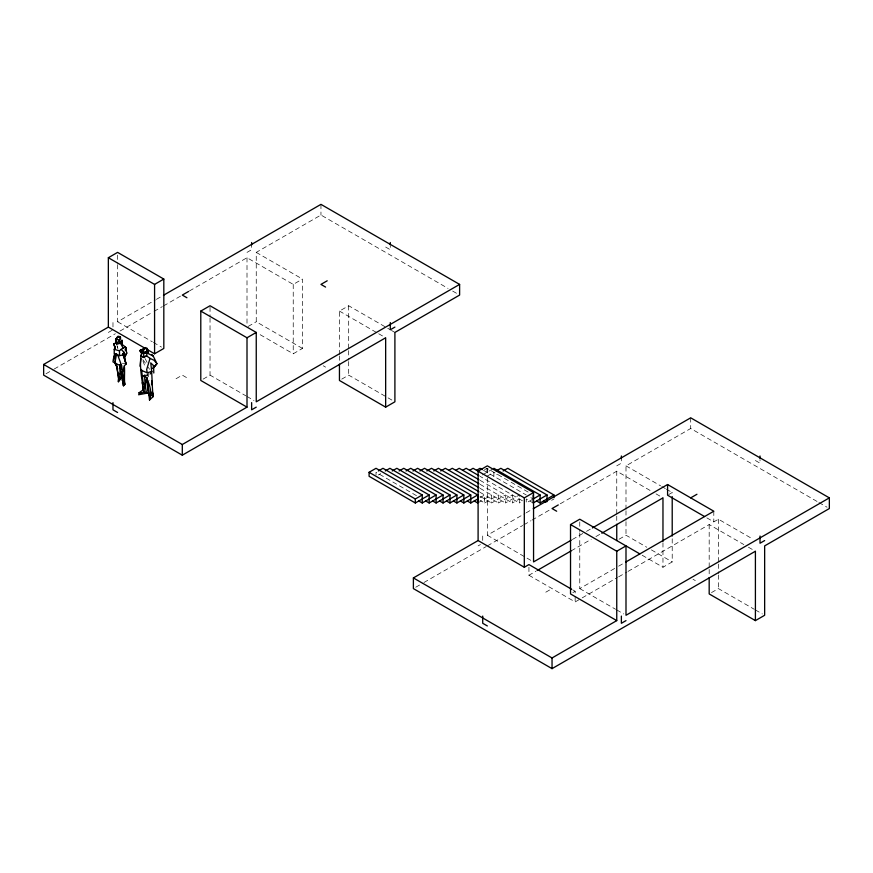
<?xml version="1.0" encoding="UTF-8"?>
<svg xmlns="http://www.w3.org/2000/svg" width="873" height="873" viewBox="0 0 873 873"><rect width="100%" height="100%" fill="white"/><g stroke="black" fill="none" stroke-linecap="round" stroke-linejoin="round"><path stroke-width="0.65" stroke-dasharray="4.37 3.27" d="M147.406 376.143L148.628 372.662M117.593 264.628L117.593 321.766L155.241 300.028M156.42 299.352L162.302 295.947M108.35 332.438L112.977 329.765M247.004 252.384L251.631 249.711L251.631 244.909M45.996 373.775L53.046 369.705M54.224 369.017L115.323 333.748M120.027 331.031L152.928 312.032M154.106 311.355L162.323 306.609M163.502 305.932L181.126 295.751M189.365 291.004L247.004 257.721L293.23 284.402L302.473 279.065L302.473 348.447L293.23 353.783L257.404 333.104M302.473 348.447L256.247 321.766L256.247 252.384L320.958 215.031L448.056 288.406M248.161 326.437L256.247 321.766M176.062 378.729L182.304 375.128L186.92 377.802M203.103 379.133L210.033 375.128L245.848 395.807M339.444 354.624L339.444 311.083L348.687 305.746L390.286 329.765M341.758 379.133L348.687 375.128L392.588 400.478M378.336 474.967L380.65 473.635M484.635 469.63L486.948 468.299L529.704 492.983M482.333 474.967L492.732 468.965M486.948 476.298L493.878 472.304L493.878 476.298L497.348 474.301M480.019 497.643L484.635 494.98L484.635 502.979L480.019 500.316M477.706 502.979L491.575 494.98L491.575 502.979L505.434 494.98L505.434 502.99L519.304 494.98L519.304 502.99L522.763 500.982L480.019 476.298M484.635 502.979L498.505 494.98L498.505 502.979L512.375 494.98L512.375 502.99L519.304 498.985M532.017 499.651L526.233 502.99L526.233 498.985L533.163 502.99M487.341 478.098L487.341 535.225L524.989 513.499M526.157 512.811L530.871 510.094M551.66 500.316L553.962 498.985M478.098 545.898L480.412 544.566M616.753 465.855L621.369 463.181L621.369 458.38M415.744 587.234L422.794 583.164M423.962 582.487L486.239 546.531M487.418 545.854L522.665 525.502M523.844 524.826L530.893 520.755M532.072 520.079L550.874 509.221M560.28 503.786L616.753 471.191L651.411 491.204M625.996 509.385L625.996 465.855L690.696 428.49L817.794 501.877M572.382 539.503L585.325 532.028M586.492 531.351L591.207 528.634M528.94 567.254L528.94 575.252L535.989 571.182M571.237 550.83L591.207 539.296M595.91 536.589L600.613 533.872M668.74 494.533L672.21 492.536L672.21 495.253M619.055 539.23L625.996 535.225L646.795 547.24M545.8 592.2L552.042 588.598M572.841 592.603L575.154 591.261L575.154 595.266M579.77 532.825L579.77 588.598L617.418 566.861M618.597 566.184L624.479 562.79M528.94 575.252L575.154 601.934L581.025 598.551M582.204 597.863L617.451 577.511M618.63 576.835L626.858 572.088M628.025 571.411L709.182 524.553L743.851 544.566M706.868 517.885L713.808 521.89L718.424 519.217L753.093 539.23M642.168 555.239L662.967 567.254L672.21 561.917L672.21 537.43M711.495 592.603L718.424 588.598L754.25 609.278M145.78 375.488L148.148 374.921L148.956 380.726M145.9 374.986L148.148 374.921M122.34 363.255L125.647 363.463M385.659 247.048L390.286 249.711L390.286 246.11M755.407 460.518L760.023 463.181L760.023 459.58M452.672 291.08L457.299 293.743M818.95 502.542L827.037 507.213M256.247 252.384L302.473 279.065M391.442 330.431L394.902 332.438M625.996 465.855L660.654 485.868M661.81 486.534L665.281 488.531M666.437 489.196L672.21 492.536M339.444 311.083L377.572 333.104M378.729 333.77L385.659 337.775M656.038 493.867L662.967 497.872M748.467 547.24L755.407 551.234M651.411 549.903L672.21 561.917M755.407 609.943L762.336 613.948M323.272 365.787L325.574 367.129M693.009 579.257L695.323 580.589M483.478 470.296L526.233 494.98M530.86 497.643L533.163 498.985M480.019 480.303L519.304 502.99M480.019 484.308L512.375 502.99M480.019 488.313L505.434 502.99M480.019 492.307L498.505 502.979M480.019 496.311L491.575 502.979M117.593 321.766L152.262 341.769M153.419 342.445L161.505 347.105M247.004 396.473L253.945 400.478M487.341 535.225L531.242 560.575M579.77 588.598L615.596 609.278M616.753 609.943L623.682 613.948M416.465 495.646L376.023 472.293L376.023 474.967M572.841 589.93L575.154 591.261M142.834 359.665L146.369 364.39M148.312 367.315L149.556 369.29M145.027 358.519L147.264 362.71M142.965 360.986L145.06 366.649M117.298 346.232L117.942 348.567M116.96 345.381L117.582 348.021M718.424 519.217L718.424 562.747M718.424 564.111L718.424 573.637M718.424 574.991L718.424 588.598M713.808 511.218L713.808 521.89M709.182 524.553L709.182 568.083M709.182 569.447L709.182 576.245M690.696 417.818L690.696 428.49M662.967 542.766L662.967 567.254M625.996 510.749L625.996 520.264M625.996 521.628L625.996 535.225M616.753 471.191L616.753 514.721M616.753 516.085L616.753 522.883M579.77 521.934L579.77 531.461M575.154 596.597L575.154 601.934M487.341 468.572L487.341 476.734M486.948 468.299L486.948 472.304M482.714 536.033L482.714 540.834M348.687 305.746L348.687 349.287M348.687 350.64L348.687 360.167M348.687 361.52L348.687 375.128M339.444 355.977L339.444 361.422M320.958 204.358L320.958 215.031M293.23 284.402L293.23 353.783M247.004 257.721L247.004 325.738M210.033 307.11L210.033 316.637M210.033 317.99L210.033 375.128M117.593 255.102L117.593 263.264M112.977 322.563L112.977 327.364"/><path stroke-width="1.31" d="M115.16 363.124L116.698 366.387L118.793 379.406L121.849 377.518L118.379 381.741L118.793 373.317M118.793 379.406L116.48 363.79M146.14 382.232L146.184 379.613M124.326 365.863C125.014 372.225 123.988 378.195 124.817 384.48L123.486 385.822L119.885 364.827M119.525 355.682L119.481 350.771L121.14 349.364L123.846 352.059L123.093 354.864L119.525 355.682L114.232 353.936L114.221 349.386L115.312 346.734M151.531 384.764L151.76 380.901M119.688 364.947L120.201 377.18L118.379 381.741L118.804 376.852M146.566 349.582L147.799 350.04L147.908 352.659L142.67 353.118L140.64 352.234L140.215 350.291L142.943 349.255L140.215 350.291L140.64 352.234M120.376 364.39L121.62 365.776L115.061 363.594L116 353.565L117.669 354.82L121.62 365.776L124.817 384.48L123.322 381.577M121.642 343.787L121.958 340.295L122.34 344.289M143.903 350.018L141.764 351.404L143.685 352.725L143.75 357.483L146.62 355.889L147.253 351.252M113.501 360.113L114.734 353.521M141.524 352.976C138.851 366.06 142.103 379.068 143.685 392.173L148.192 392.959L146.784 380.388M115.061 363.594L116 353.565M146.697 352.103L147.111 348.436L145.104 347.585L141.557 351.35L145.191 352.397L147.504 351.262L147.111 348.436L143.314 348.862L143.445 352.288M140.029 366.267L140.946 358.617M146.478 393.112L145.027 384.447L143.183 383.192L141.502 369.465M143.183 383.192L142.321 382.854L143.685 392.173L148.192 392.959L138.589 394.749L143.685 392.173L145.027 384.447L144.591 375.772L142.212 376.972L144.776 375.019C149.163 382.669 152.535 391.126 149.512 399.976L153.113 396.637C151.88 385.288 152.349 374.277 150.713 362.884L153.583 365.591L153.79 373M153.201 367.522L153.583 365.591M150.407 396.266L149.512 399.976L146.98 377.682M122.82 371.92L124.501 365.601L126.159 364.019L122.951 354.242L123.846 352.059L124.915 356.511L126.792 353.041L125.297 346.93L120.518 343.154L119.023 340.306L116.065 338.811L115.574 339.684L116.578 343.82L121.98 343.198L121.958 340.295M143.75 357.483L141.142 356.14L142.201 352.277M141.557 351.35L145.104 347.585M141.142 356.14L143.248 356.904L146.62 355.889L150.025 358.388L146.664 369.574L147.297 372.858L152.044 371.265L150.101 374.048M124.326 357.494L125.385 354.242M146.97 378.489L145.027 384.447L142.321 382.854M125.068 350.008L125.941 347.53L125.297 346.93L121.14 349.364M148.366 351.404L147.908 352.659L145.169 353.03M120.288 338.931L120.179 336.836L118.903 336.432L116.065 338.811L116.578 343.82L120.518 343.154L121.904 340.437L120.518 343.154L123.038 347.923M124.544 357.472L126.792 353.041M115.574 339.684L117.626 336.487L118.903 336.432L120.769 337.993L116.578 343.82M149.13 392.763L149.141 395.665L152.317 391.868L153.037 394.552M141.066 349.516L140.095 351.132L142.67 353.118M147.581 351.743L143.685 352.725M143.248 389.805L138.611 393.101L141.066 392.534M163.48 295.27L320.958 204.358L459.613 284.402L459.613 295.074L394.902 332.438L394.902 401.809L385.659 407.145L385.659 337.775L182.304 455.182L43.65 375.128L43.65 364.456L108.35 327.102L108.35 257.721L117.593 252.384L163.818 279.065L163.818 348.447L154.576 353.783L147.635 349.778M108.35 257.721L154.576 284.402L163.818 279.065M188.546 291.473L182.304 295.074L186.92 297.748M200.79 311.083L247.004 337.775L247.004 407.145L200.79 380.464L200.79 311.083L210.033 305.746L256.247 332.438L256.247 401.809L459.613 284.402M327.2 280.8L320.958 284.402L325.574 287.075M247.004 337.775L256.247 332.438M43.65 364.456L182.304 444.51L247.004 407.145M256.247 407.145L251.631 409.819L251.631 402.617M394.902 327.102L390.286 329.765L390.286 322.563M425.708 500.982L429.178 502.979L429.178 494.98L415.308 502.979L369.093 476.298L369.093 472.293L376.023 468.299L422.248 494.98L422.248 502.979L418.778 500.982M378.336 470.962L382.963 468.299L429.178 494.98M385.266 470.962L389.893 468.299L436.107 494.98L436.107 502.979L432.648 500.982M392.206 470.962L396.822 468.299L443.048 494.98L443.048 502.979L439.577 500.982M399.136 470.962L403.763 468.299L449.977 494.98L449.977 502.979L446.507 500.982M406.065 470.962L410.692 468.299L456.906 494.98L456.906 502.979L453.447 500.982M413.005 470.962L417.621 468.299L463.836 494.98L463.836 502.979L460.377 500.982M419.935 470.962L424.551 468.299L470.776 494.98L470.776 502.979L467.306 500.982M426.864 470.962L431.491 468.299L477.706 494.98L477.706 502.979L474.235 500.982M433.805 470.962L438.421 468.299L478.862 491.641M440.734 470.962L445.35 468.299L478.862 487.636M448.82 470.296L452.29 468.299L478.862 483.642M455.75 470.296L459.22 468.299L478.862 479.637M462.69 470.296L466.149 468.299L478.862 475.632M369.093 472.293L415.308 498.985L422.248 494.98M469.619 470.296L473.09 468.299L524.313 497.872L533.556 492.536L533.556 561.917L571.204 540.18M476.549 470.296L480.019 468.299L482.333 469.63M422.248 502.979L436.107 494.98M429.178 502.979L443.048 494.98M436.107 502.979L449.977 494.98M496.191 470.962L500.818 468.299L547.033 494.98L547.033 501.648M443.048 502.979L456.906 494.98M503.121 470.962L507.748 468.299L553.962 494.98L553.962 497.643M449.977 502.979L463.836 494.98M456.906 502.979L470.776 494.98M463.836 502.979L477.706 494.98M470.776 502.979L477.706 498.985M533.163 498.985L540.103 494.98L540.103 502.99L536.633 500.982M547.033 494.98L533.163 502.99L533.163 494.98M540.103 502.99L553.962 494.98M533.217 508.741L690.696 417.818L829.35 497.872L829.35 508.544L764.65 545.898L764.65 615.279L755.407 620.616L755.407 551.234L552.042 668.642L413.387 588.598L413.387 577.926L478.098 540.562L524.313 567.254L528.94 564.58L571.684 589.264M558.284 504.943L552.042 508.544L556.668 511.218M570.527 524.553L616.753 551.234L616.753 620.616L570.527 593.935L570.527 524.553L579.77 519.217L639.854 553.908M592.374 527.947L667.583 484.526L713.808 511.218L625.657 562.103M537.157 570.505L571.237 550.83M601.792 533.196L662.967 497.872L662.967 541.402M690.696 497.872L696.938 494.271M616.753 551.234L625.996 545.898L625.996 615.279L829.35 497.872M413.387 577.926L552.042 657.969L616.753 620.616M625.996 620.616L621.369 623.289L621.369 616.076M764.65 540.562L760.023 543.235L760.023 536.033M146.38 353.118L148.345 351.677L147.799 350.04M116.011 342.827L113.697 343.886L115.192 348.371M117.626 336.487L120.179 336.836M122.024 380.071L123.944 380.464L123.486 385.822L122.995 381.916M114.221 349.386L119.481 350.771M150.025 358.388L153.997 360.243L156.933 363.681L153.004 368.482L156.933 363.681L153.266 356.151L145.9 352.332M141.361 370.338L147.297 372.858M114.93 362.939L112.955 361.869L113.948 356.075L114.516 358.53M704.566 516.554L667.583 495.209L667.583 484.526M493.878 468.299L540.103 494.98M385.659 407.145L339.444 380.464L339.444 364.139M533.556 492.536L487.341 465.855L478.098 471.191L478.098 540.562M755.407 620.616L709.182 593.935L709.182 577.61M543.563 500.982L545.876 502.313M108.35 327.102L145.333 348.447M117.593 412.482L112.977 409.819L112.977 402.617M487.341 625.952L482.714 623.289L482.714 616.076M121.205 341.736L119.023 340.306L119.426 343.198M150.538 394.454L153.113 396.637L152.317 391.868M114.647 362.033L116.895 364.39M124.915 356.511L122.951 354.242L126.159 364.019M114.57 344.966L113.697 343.886L115.28 347.607M151.88 354.405L153.266 356.151M146.806 350.28L147.504 351.262M115.171 363.201L117.768 369.072M119.688 365.689L120.987 369.181L120.463 366.202M123.093 354.864L122.951 354.242L125.155 358.781L125.647 363.463M121.325 372.029L121.751 374.484M148.901 391.464L146.882 377.703M121.358 372.76L121.729 376.328M123.824 377.212L124.064 379.602M125.941 347.53L126.05 350.935M760.023 455.979L760.023 458.38M672.21 496.617L672.21 536.066M621.369 455.979L621.369 458.38M616.753 524.247L616.753 540.562M552.042 657.969L552.042 668.642M524.313 497.872L524.313 567.254M415.308 498.985L415.308 502.979M390.286 242.508L390.286 244.909M251.631 242.508L251.631 244.909M182.304 444.51L182.304 455.182M154.576 284.402L154.576 353.783"/></g></svg>
